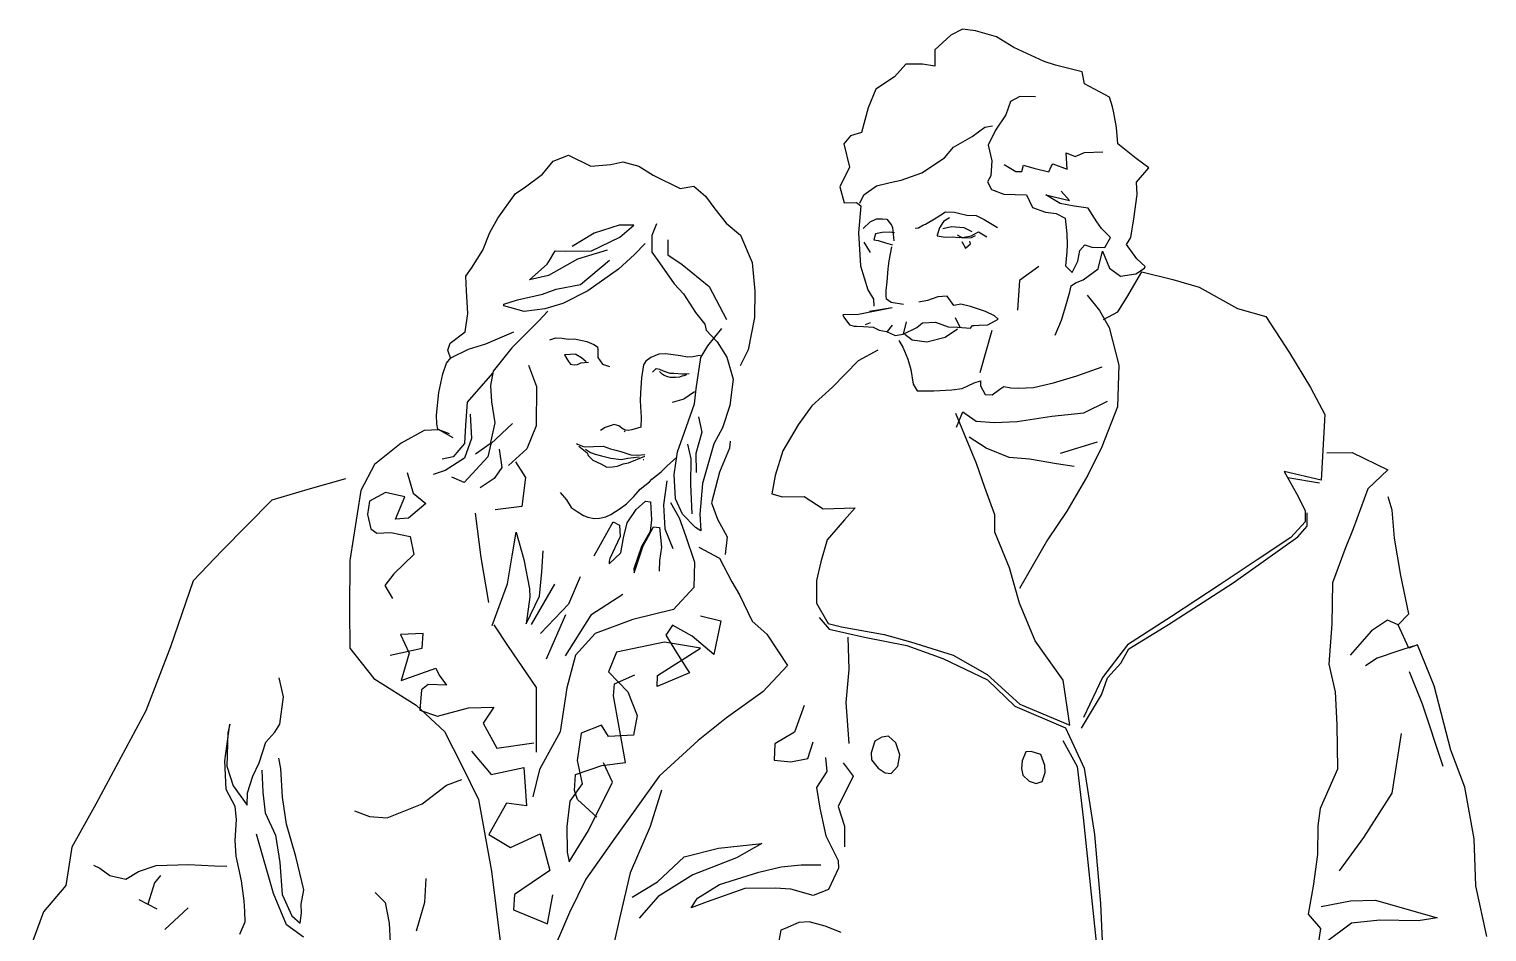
# Model space of a CAD drawing. Extents: x -72339 to 59654, y -38057 to 42097.
# Drawn here: x -4439 to -3402, y 21016 to 21658 of the extents above; entities that cross this region are included whole.
import ezdxf

# ---------------------------------------------------------------- set-up
doc = ezdxf.new("R2010")
doc.units = 0
doc.header["$MEASUREMENT"] = 0
doc.layers.get('0').update_dxf_attribs({"linetype": 'CONTINUOUS'})
doc.layers.add('HUM', color=7, linetype='CONTINUOUS')
doc.styles.add('DIM', font='txt')

# ---------------------------------------------------------------- blocks, each defined once
blk = doc.blocks.new('1515')
at = {"layer": 'HUM'}
for p, q in [((705.7, 1871), (694.3, 1860.5)), ((714.1, 1875.2), (705.7, 1871)), ((723.4, 1873.9), (714.1, 1875.2)), ((738.4, 1869.7), (723.4, 1873.9)), ((750.7, 1862.2), (738.4, 1869.7)), ((694.3, 1860.5), (694.4, 1848.9)), ((772.2, 1852.1), (750.7, 1862.2)), ((673.8, 1850.3), (665.6, 1841.2)), ((685.7, 1850.2), (673.8, 1850.3)), ((694.4, 1848.9), (685.7, 1850.2)), ((780.3, 1849.5), (772.2, 1852.1)), ((799.3, 1844.8), (780.3, 1849.5)), ((665.6, 1841.2), (652.4, 1832.4)), ((801, 1836.2), (799.3, 1844.8)), ((818.8, 1826.7), (801, 1836.2)), ((652.4, 1832.4), (646.9, 1819.2)), ((754.9, 1827.2), (748.2, 1823.6)), ((766.1, 1827), (754.9, 1827.2)), ((820.9, 1819.9), (818.8, 1826.7)), ((646.9, 1819.2), (642.3, 1801.7)), ((748.2, 1823.6), (745, 1814.3)), ((821.8, 1815.7), (820.9, 1819.9)), ((823.6, 1805.2), (821.8, 1815.7)), ((721, 1798.7), (730, 1805.4)), ((730, 1805.4), (735.5, 1806.4)), ((745, 1814.3), (737.6, 1803.3)), ((824.7, 1793.5), (823.6, 1805.2)), ((634.3, 1799.3), (629.6, 1793.6)), ((642.3, 1801.7), (634.3, 1799.3)), ((707.7, 1791.3), (721, 1798.7)), ((737.6, 1803.3), (732.4, 1792.6)), ((422.7, 1781.2), (433.8, 1785.5)), ((433.8, 1785.5), (449.6, 1777.6)), ((629.6, 1793.6), (633.6, 1777)), ((701.4, 1783.6), (707.7, 1791.3)), ((732.4, 1792.6), (734.9, 1781.6)), ((787.9, 1787.3), (794.2, 1784.6)), ((788.5, 1775.6), (787.9, 1787.3)), ((794.2, 1784.6), (801, 1787.4)), ((801, 1787.4), (813.9, 1788)), ((837.6, 1783.1), (824.7, 1793.5)), ((415.2, 1772.1), (422.7, 1781.2)), ((449.6, 1777.6), (463.9, 1779)), ((463.9, 1779), (472.5, 1780.7)), ((472.5, 1780.7), (483.8, 1777.6)), ((483.8, 1777.6), (494, 1771.2)), ((633.6, 1777), (626.9, 1763)), ((685.1, 1772.9), (701.4, 1783.6)), ((734.9, 1781.6), (734.2, 1770.9)), ((743.7, 1778.8), (752, 1773.8)), ((752, 1773.8), (756.4, 1774)), ((756.4, 1774), (757.4, 1778.3)), ((757.4, 1778.3), (764.9, 1776.2)), ((764.9, 1776.2), (775.5, 1773.7)), ((775.5, 1773.7), (777.2, 1777.5)), ((777.2, 1777.5), (778.4, 1779.4)), ((778.4, 1779.4), (788.5, 1775.6)), ((846.6, 1776.6), (837.6, 1783.1)), ((838, 1766.3), (846.6, 1776.6)), ((402.1, 1762.3), (415.2, 1772.1)), ((494, 1771.2), (513.1, 1761.7)), ((643.8, 1757.2), (652.9, 1763.8)), ((652.9, 1763.8), (662.7, 1766.1)), ((662.7, 1766.1), (670.5, 1767.7)), ((670.5, 1767.7), (685.1, 1772.9)), ((734.2, 1770.9), (732, 1766.6)), ((732, 1766.6), (734.7, 1761)), ((838.4, 1757.6), (838, 1766.3)), ((383.4, 1740.8), (396.1, 1758.3)), ((396.1, 1758.3), (402.1, 1762.3)), ((513.1, 1761.7), (522.9, 1763.4)), ((522.9, 1763.4), (531.2, 1756.4)), ((531.2, 1756.4), (537.8, 1747.4)), ((626.9, 1763), (630, 1751.5)), ((641.1, 1751.4), (643.8, 1757.2)), ((734.7, 1761), (743.6, 1757.8)), ((743.6, 1757.8), (759.7, 1757.4)), ((759.7, 1757.4), (763.9, 1748.2)), ((773.3, 1757.3), (790.3, 1753.2)), ((783.5, 1751.1), (773.3, 1757.3)), ((790.3, 1753.2), (784.3, 1759.8)), ((836.1, 1740.2), (838.4, 1757.6)), ((537.8, 1747.4), (545.8, 1737.2)), ((630, 1751.5), (638.6, 1751.9)), ((638.6, 1751.9), (641.7, 1749.4)), ((641.7, 1749.4), (640.2, 1730.3)), ((695.4, 1741), (702.1, 1745.1)), ((702.1, 1745.1), (708.3, 1744.9)), ((708.3, 1744.9), (711.3, 1744.3)), ((711.3, 1744.3), (717.1, 1742.8)), ((717.1, 1742.8), (723.8, 1742.5)), ((763.9, 1748.2), (773.2, 1744.9)), ((773.2, 1744.9), (780.7, 1744.1)), ((780.7, 1744.1), (787.1, 1740.7)), ((793.5, 1749.2), (783.5, 1751.1)), ((803.5, 1747.7), (793.5, 1749.2)), ((809.7, 1738.1), (803.5, 1747.7)), ((377.7, 1730.6), (383.4, 1740.8)), ((469.8, 1735.8), (452, 1730)), ((480.2, 1735.8), (469.8, 1735.8)), ((470.2, 1727.2), (480.2, 1735.8)), ((496.3, 1736.6), (493, 1728.3)), ((545.8, 1737.2), (556.1, 1728.5)), ((643.3, 1733.4), (648.5, 1738.1)), ((648.5, 1738.1), (652.8, 1740.1)), ((652.8, 1740.1), (657.1, 1740.3)), ((657.1, 1740.3), (660.3, 1739.9)), ((660.3, 1739.9), (663.5, 1735.7)), ((663.5, 1735.7), (664.3, 1734)), ((664.3, 1734), (665.3, 1724.6)), ((680.4, 1733.5), (682.9, 1733.7)), ((682.9, 1733.7), (685.8, 1735.6)), ((685.8, 1735.6), (687.7, 1736.4)), ((687.7, 1736.4), (695.4, 1741)), ((697.7, 1733.7), (696, 1728.7)), ((700.5, 1738.3), (697.7, 1733.7)), ((700.2, 1733.3), (706.3, 1734.8)), ((704.8, 1741), (700.5, 1738.3)), ((706.3, 1734.8), (715.1, 1734)), ((715.1, 1734), (720.7, 1731.1)), ((723.8, 1742.5), (729.6, 1739.7)), ((729.6, 1739.7), (739.1, 1734)), ((787.1, 1740.7), (788.3, 1729.6)), ((812.9, 1733.3), (809.7, 1738.1)), ((819.4, 1726.9), (812.9, 1733.3)), ((833.8, 1727), (836.1, 1740.2)), ((372.7, 1718), (377.7, 1730.6)), ((452, 1730), (436.4, 1720.5)), ((450.2, 1717.5), (470.2, 1727.2)), ((488.3, 1722.6), (480.8, 1714.8)), ((493, 1728.3), (493, 1716.6)), ((504.3, 1725.2), (504.3, 1714.7)), ((556.1, 1728.5), (564.5, 1709.1)), ((640.2, 1730.3), (641.4, 1706.8)), ((643.8, 1723.5), (648.4, 1716.3)), ((652.1, 1729.6), (651.1, 1725.2)), ((651.1, 1725.2), (654.1, 1724.8)), ((657, 1730.4), (652.1, 1729.6)), ((654.1, 1724.8), (659.2, 1723.1)), ((662, 1730.7), (657, 1730.4)), ((659.2, 1723.1), (664.2, 1721.6)), ((665.7, 1730.3), (662, 1730.7)), ((696, 1728.7), (696.1, 1728.1)), ((696.1, 1728.1), (701.8, 1727.2)), ((701.8, 1727.2), (706.7, 1727.4)), ((706.7, 1727.4), (711.7, 1727)), ((710.4, 1728.9), (714.2, 1726.6)), ((711.7, 1727), (715.4, 1727.2)), ((713.6, 1724.1), (716.3, 1719.3)), ((714.2, 1726.6), (720.4, 1726.9)), ((715.4, 1727.2), (720.3, 1728.1)), ((716.3, 1719.3), (719.9, 1722.4)), ((719.9, 1722.4), (719.3, 1724.4)), ((720.3, 1728.1), (725.6, 1730.9)), ((720.4, 1726.9), (723.3, 1728.3)), ((725.6, 1730.9), (731.5, 1727.4)), ((788.3, 1729.6), (788.7, 1721.7)), ((815.5, 1719.8), (819.4, 1726.9)), ((830.8, 1721.9), (833.8, 1727)), ((364.7, 1705.2), (372.7, 1718)), ((418.5, 1707.9), (420.8, 1711.7)), ((420.8, 1711.7), (424.2, 1717.4)), ((424.2, 1717.4), (431.6, 1717.2)), ((431.6, 1717.2), (450.2, 1717.5)), ((461.3, 1718), (440.1, 1711.5)), ((480.8, 1714.8), (469.4, 1704.3)), ((493, 1716.6), (498.4, 1708.8)), ((504.3, 1714.7), (514.5, 1707.8)), ((661.8, 1710.3), (663.7, 1720.3)), ((788.3, 1716.7), (787.5, 1706.8)), ((788.7, 1721.7), (788.3, 1716.7)), ((796.2, 1710.2), (797.6, 1717.7)), ((797.6, 1717.7), (801.1, 1721.6)), ((801.1, 1721.6), (806.2, 1720.1)), ((806.2, 1720.1), (815.5, 1719.8)), ((810.6, 1704.7), (813.7, 1717.3)), ((813.7, 1717.3), (818.8, 1705.1)), ((838.2, 1711.8), (830.8, 1721.9)), ((844, 1706.4), (838.2, 1711.8)), ((360.7, 1699.3), (364.7, 1705.2)), ((406, 1696.7), (418.5, 1707.9)), ((440.1, 1711.5), (419.4, 1699.8)), ((442.2, 1693.5), (462.9, 1710.7)), ((469.4, 1704.3), (447.4, 1688.9)), ((498.4, 1708.8), (509, 1693.9)), ((514.5, 1707.8), (533.9, 1692)), ((564.5, 1709.1), (566.3, 1688.7)), ((641.4, 1706.8), (646.7, 1689.7)), ((660.6, 1695.4), (661.3, 1704.6)), ((661.3, 1704.6), (661.8, 1710.3)), ((768.5, 1706.3), (754.6, 1696.4)), ((787.5, 1706.8), (792.2, 1702)), ((792.2, 1702), (796.2, 1710.2)), ((799.9, 1696.8), (810.6, 1704.7)), ((818.8, 1705.1), (826.5, 1699.3)), ((831, 1684.2), (841.7, 1702.6)), ((837.5, 1701.1), (843.5, 1705.2)), ((841.7, 1702.6), (863.7, 1697)), ((843.5, 1705.2), (844, 1706.4)), ((361.2, 1688.9), (360.7, 1699.3)), ((419.4, 1699.8), (406, 1696.7)), ((424.9, 1690.2), (442.2, 1693.5)), ((509, 1693.9), (515.6, 1686.8)), ((533.9, 1692), (546.2, 1668.6)), ((659.7, 1689.1), (660.6, 1695.4)), ((754.6, 1696.4), (753.2, 1675.3)), ((790.4, 1688.3), (791.4, 1692.6)), ((791.4, 1692.6), (794.5, 1694.7)), ((794.5, 1694.7), (799.9, 1696.8)), ((826.5, 1699.3), (837.5, 1701.1)), ((863.7, 1697), (882.6, 1691.7)), ((882.6, 1691.7), (909.9, 1676.3)), ((362, 1672.9), (361.2, 1688.9)), ((387.7, 1679.6), (397.5, 1682.6)), ((397.5, 1682.6), (415.1, 1686.7)), ((415.1, 1686.7), (424.9, 1690.2)), ((447.4, 1688.9), (429.8, 1680)), ((515.6, 1686.8), (524.2, 1673.6)), ((566.3, 1688.7), (566, 1670.1)), ((646.7, 1689.7), (650.8, 1683)), ((650.8, 1683), (651, 1678.1)), ((659.8, 1685.4), (659.7, 1689.1)), ((660, 1683), (659.8, 1685.4)), ((663.3, 1680.7), (660, 1683)), ((672, 1679.2), (663.3, 1680.7)), ((689.2, 1682), (683.1, 1681)), ((696.5, 1684.8), (689.2, 1682)), ((703.2, 1685.2), (696.5, 1684.8)), ((708, 1678.5), (703.2, 1685.2)), ((787.7, 1678.3), (790.4, 1688.3)), ((802.9, 1685.8), (811.6, 1675.1)), ((824.6, 1674), (831, 1684.2)), ((360.2, 1659.7), (362, 1672.9)), ((387.8, 1678.4), (387.7, 1679.6)), ((402.1, 1674.2), (387.8, 1678.4)), ((416.9, 1676.2), (402.1, 1674.2)), ((418.9, 1674.5), (412.4, 1667.3)), ((429.8, 1680), (416.9, 1676.2)), ((524.2, 1673.6), (530.8, 1665.3)), ((640.2, 1672.1), (629, 1672)), ((629, 1672), (629.6, 1670.3)), ((629.6, 1670.3), (633.6, 1664.8)), ((664, 1677), (640.2, 1672.1)), ((664, 1677), (648, 1674.2)), ((712.9, 1679.5), (708, 1678.5)), ((719.7, 1677.9), (712.9, 1679.5)), ((730.5, 1674.2), (719.7, 1677.9)), ((736.8, 1671.3), (730.5, 1674.2)), ((739.4, 1668.9), (736.8, 1671.3)), ((784.5, 1668.2), (787.7, 1678.3)), ((811.6, 1675.1), (818.4, 1663)), ((814.4, 1668.5), (824.6, 1674)), ((909.9, 1676.3), (930, 1670.6)), ((930, 1670.6), (946.9, 1644.8)), ((412.4, 1667.3), (393.5, 1648.5)), ((530.8, 1665.3), (531.8, 1660.9)), ((531.8, 1660.9), (539.6, 1652.7)), ((532.9, 1649.8), (542.8, 1662.2)), ((566, 1670.1), (561.5, 1647)), ((633.6, 1664.8), (636.9, 1663.8)), ((636.9, 1663.8), (638.6, 1663.9)), ((638.6, 1663.9), (643.6, 1663.6)), ((643.6, 1663.6), (650.5, 1663.2)), ((648.4, 1666.3), (644.8, 1664.9)), ((650.5, 1663.2), (654.9, 1661)), ((654.9, 1661), (659.9, 1660)), ((659.9, 1660), (666.2, 1657.3)), ((664.1, 1664.6), (660.6, 1660)), ((673.9, 1666.9), (671.8, 1658.1)), ((671.8, 1658.1), (681.5, 1663)), ((681.5, 1663), (685.6, 1666.2)), ((685.6, 1666.2), (694.9, 1666.7)), ((694.9, 1666.7), (703.8, 1663.4)), ((701.7, 1655.9), (710.6, 1662)), ((703.8, 1663.4), (710.5, 1663.2)), ((708.9, 1669.9), (712.5, 1662.6)), ((710.5, 1663.2), (719.9, 1662.5)), ((719.9, 1662.5), (721.1, 1664.3)), ((721.1, 1664.3), (722.3, 1664.4)), ((722.3, 1664.4), (726, 1664.6)), ((726, 1664.6), (732.2, 1664.9)), ((734.9, 1660.8), (726.5, 1630.6)), ((732.2, 1664.9), (739.4, 1668.9)), ((780.1, 1657.4), (784.5, 1668.2)), ((818.4, 1663), (825.3, 1636.1)), ((347.8, 1646.7), (349.5, 1651.7)), ((349.5, 1651.7), (360.2, 1659.7)), ((362.6, 1647.4), (374.8, 1651.2)), ((374.8, 1651.2), (394.9, 1659.7)), ((420.5, 1654.1), (424.8, 1655.5)), ((424.8, 1655.5), (429.1, 1655.2)), ((429.1, 1655.2), (433.5, 1654.7)), ((433.5, 1654.7), (438, 1654.9)), ((438, 1654.9), (442.3, 1653.9)), ((442.3, 1653.9), (446.7, 1652.9)), ((446.7, 1652.9), (451.8, 1650.7)), ((451.8, 1650.7), (454.4, 1649.1)), ((527.8, 1641.6), (532.9, 1649.8)), ((539.6, 1652.7), (546.4, 1641.8)), ((666.2, 1657.3), (671.8, 1658.1)), ((668.9, 1653.7), (671.6, 1648.9)), ((673.1, 1658.2), (678.2, 1654.2)), ((678.2, 1654.2), (688.7, 1652.8)), ((688.7, 1652.8), (701.7, 1655.9)), ((347, 1637.4), (350, 1641.3)), ((350.1, 1640.6), (347.8, 1646.7)), ((350, 1641.3), (362.6, 1647.4)), ((393.5, 1648.5), (380.2, 1631.7)), ((439, 1643.9), (430.9, 1643.4)), ((430.9, 1643.4), (432.5, 1640.5)), ((430.9, 1643.4), (430.9, 1643.4)), ((432.5, 1640.5), (433.8, 1638.6)), ((439, 1643.9), (442.9, 1641.6)), ((442.9, 1641.6), (446.2, 1638.7)), ((454.4, 1649.1), (454.5, 1647.1)), ((454.5, 1647.1), (454.7, 1641.6)), ((454.7, 1641.6), (458, 1636.9)), ((492.4, 1641.6), (488.8, 1638.9)), ((498, 1643.8), (492.4, 1641.6)), ((502.9, 1644.1), (498, 1643.8)), ((513.4, 1642.7), (502.9, 1644.1)), ((518.4, 1641.7), (513.4, 1642.7)), ((522.1, 1641.9), (518.4, 1641.7)), ((525.8, 1642.8), (522.1, 1641.9)), ((524.5, 1619.2), (527.8, 1641.6)), ((527.7, 1642.9), (525.8, 1642.8)), ((546.4, 1641.8), (550.9, 1626)), ((561.5, 1647), (555.9, 1635.6)), ((639.9, 1639.1), (621.7, 1620.4)), ((653.8, 1646.8), (639.9, 1639.1)), ((671.6, 1648.9), (675.2, 1640.4)), ((675.2, 1640.4), (677.3, 1633.1)), ((946.9, 1644.8), (961.7, 1620.2)), ((341.4, 1616.6), (344.4, 1629.9)), ((344.4, 1629.9), (347, 1637.4)), ((379.6, 1630.4), (361.5, 1609.7)), ((380.2, 1631.7), (378.3, 1621.7)), ((405.3, 1636), (411, 1620.9)), ((433.8, 1638.6), (435.2, 1636.9)), ((435.2, 1636.9), (437.7, 1636.4)), ((437.7, 1636.4), (440.1, 1636.5)), ((440.1, 1636.5), (442.5, 1637.8)), ((442.5, 1637.8), (445, 1638)), ((445, 1638), (448, 1638.1)), ((458, 1636.9), (463, 1635.2)), ((487.2, 1636.4), (485.7, 1627.1)), ((488.8, 1638.9), (487.2, 1636.4)), ((493.6, 1631.2), (496, 1633.8)), ((496, 1633.8), (498.4, 1633.3)), ((498.4, 1633.3), (501.2, 1632)), ((500.4, 1629.6), (498.4, 1631.6)), ((501.9, 1628.7), (500.4, 1629.6)), ((501.2, 1632), (505.8, 1630.5)), ((504.5, 1627.8), (501.9, 1628.7)), ((505.8, 1630.5), (508.6, 1630.5)), ((508.6, 1630.5), (514.5, 1629.8)), ((514.5, 1629.8), (517.8, 1630)), ((517.8, 1629.3), (515.7, 1628.5)), ((517.8, 1630), (519.7, 1630.1)), ((677.3, 1633.1), (679.1, 1622.6)), ((795.4, 1628.4), (813.6, 1635)), ((825.3, 1636.1), (824.3, 1606.4)), ((378.3, 1621.7), (378.9, 1609.9)), ((411, 1620.9), (410.7, 1592.9)), ((485.4, 1623.4), (485, 1616.5)), ((485.7, 1627.1), (485.4, 1623.4)), ((506, 1627.2), (504.5, 1627.8)), ((509.9, 1627.2), (506, 1627.2)), ((512.6, 1627.6), (509.9, 1627.2)), ((514.3, 1628.3), (512.6, 1627.6)), ((515.7, 1628.5), (514.3, 1628.3)), ((523.3, 1608.5), (524.5, 1619.2)), ((550.9, 1626), (548.6, 1607.3)), ((621.7, 1620.4), (606.8, 1607.2)), ((679.1, 1622.6), (681.8, 1617.7)), ((693.7, 1617.8), (706.6, 1618.5)), ((706.6, 1618.5), (713.9, 1619.4)), ((713.9, 1619.4), (722.4, 1623.5)), ((722.4, 1623.5), (726.8, 1625)), ((726.8, 1625), (726.9, 1621.3)), ((726.9, 1621.3), (730.3, 1615.2)), ((735.2, 1615), (740.7, 1618.9)), ((740.7, 1618.9), (743.6, 1620.9)), ((743.6, 1620.9), (748.6, 1619.9)), ((748.6, 1619.9), (754.3, 1619.6)), ((754.3, 1619.6), (764.7, 1620.2)), ((764.7, 1620.2), (778.8, 1623.4)), ((778.8, 1623.4), (795.4, 1628.4)), ((961.7, 1620.2), (971.9, 1600.9)), ((339.7, 1600.4), (341.4, 1616.6)), ((361.5, 1609.7), (360.4, 1593.5)), ((378.9, 1609.9), (381.4, 1595.1)), ((485, 1616.5), (484.8, 1611)), ((484.8, 1611), (485, 1606.6)), ((515.7, 1611.8), (507.6, 1609.6)), ((523.4, 1617.2), (515.7, 1611.8)), ((516.2, 1588.3), (523.3, 1608.5)), ((681.8, 1617.7), (693.7, 1617.8)), ((730.3, 1615.2), (735.2, 1615)), ((800.4, 1602.2), (817.4, 1610.4)), ((340, 1594.3), (339.7, 1600.4)), ((363.7, 1601.1), (364.6, 1583.8)), ((485, 1606.6), (485.4, 1599.1)), ((485.4, 1598.6), (485.2, 1592)), ((485.4, 1599.1), (485.4, 1598.6)), ((526.2, 1599.4), (528.5, 1588.4)), ((548.6, 1607.3), (543.2, 1591.6)), ((606.8, 1607.2), (597.1, 1593.6)), ((724.1, 1566.1), (709.4, 1601.8)), ((709.9, 1591.9), (714.3, 1602.8)), ((714.3, 1602.8), (723.8, 1596.3)), ((753, 1596), (777.6, 1599.8)), ((777.6, 1599.8), (800.4, 1602.2)), ((824.3, 1606.4), (813.3, 1578)), ((971.9, 1600.9), (969.3, 1554.3)), ((330.9, 1589.6), (314.7, 1580.6)), ((341.5, 1590.1), (330.9, 1589.6)), ((340.7, 1590.6), (340, 1594.3)), ((351.7, 1584.4), (340.7, 1590.6)), ((349, 1587.3), (341.5, 1590.1)), ((360.4, 1593.5), (359.8, 1580.4)), ((381.4, 1595.1), (377.9, 1580.1)), ((393.8, 1594.5), (378.4, 1580.1)), ((410.7, 1592.9), (404.1, 1576.5)), ((459.7, 1591.7), (456.6, 1589.7)), ((466.3, 1593.9), (459.7, 1591.7)), ((469.6, 1592.9), (466.3, 1593.9)), ((472.7, 1590.5), (469.6, 1592.9)), ((474.5, 1589.8), (472.7, 1590.5)), ((474, 1588.7), (473.5, 1589.3)), ((476.2, 1589.7), (474.5, 1589.8)), ((478.9, 1590.1), (476.2, 1589.7)), ((485.2, 1592), (478.9, 1590.1)), ((511.4, 1574.5), (516.2, 1588.3)), ((528.5, 1588.4), (524.3, 1573.3)), ((543.2, 1591.6), (537.1, 1580.2)), ((597.1, 1593.6), (586.2, 1575.2)), ((723.8, 1596.3), (736.9, 1595.2)), ((736.9, 1595.2), (753, 1596)), ((314.7, 1580.6), (295.7, 1565.5)), ((359.8, 1580.4), (351.6, 1570.8)), ((364.6, 1583.8), (359.8, 1570)), ((377.9, 1580.1), (367.6, 1572.8)), ((378.4, 1580.1), (376.4, 1570.8)), ((439.5, 1580.3), (440.2, 1579.8)), ((440.2, 1579.8), (444.9, 1577.9)), ((441.1, 1578.5), (447, 1573.7)), ((444.9, 1577.9), (451.5, 1578.3)), ((451.5, 1578.3), (458.4, 1578.4)), ((458.4, 1578.4), (463.5, 1576.6)), ((518.5, 1579.8), (520.8, 1569.4)), ((537.1, 1580.2), (529.1, 1551.8)), ((548.4, 1577), (541.1, 1559.9)), ((548.7, 1582), (548.4, 1577)), ((731, 1576.9), (718.9, 1584.9)), ((747.4, 1570.3), (731, 1576.9)), ((783.8, 1573.4), (810.1, 1581.6)), ((813.3, 1578), (803.2, 1557.7)), ((351.6, 1570.8), (343.8, 1569.2)), ((359.8, 1570), (345.9, 1561.1)), ((376.4, 1570.8), (359.5, 1552.6)), ((384.3, 1576.2), (386.2, 1563.2)), ((404.1, 1576.5), (391, 1564.7)), ((395.9, 1567.4), (403.2, 1556.1)), ((445.8, 1576.3), (449.3, 1573.9)), ((447, 1573.7), (447.6, 1571.9)), ((447.6, 1571.9), (451, 1568.4)), ((449.3, 1573.9), (452.6, 1572.7)), ((451, 1568.4), (456.8, 1565.8)), ((452.6, 1572.7), (457.2, 1571.6)), ((457.2, 1571.6), (463.8, 1570)), ((463.5, 1576.6), (467.5, 1575.5)), ((463.8, 1570), (471.3, 1568.9)), ((467.5, 1575.5), (470.9, 1574.6)), ((470.9, 1574.6), (478.1, 1572.3)), ((471.3, 1568.9), (476, 1569.8)), ((472.7, 1565.8), (476.4, 1566.5)), ((476, 1569.8), (484.1, 1570.9)), ((476.4, 1566.5), (488, 1571.4)), ((478.1, 1572.3), (482.8, 1572.1)), ((482.8, 1572.1), (488, 1572.6)), ((486.9, 1569), (487.4, 1569)), ((503.8, 1564.2), (510.9, 1570.7)), ((509, 1558.2), (511.4, 1574.5)), ((520.8, 1569.4), (520.5, 1551.4)), ((524.3, 1573.3), (524.5, 1559.7)), ((586.2, 1575.2), (580.9, 1557.6)), ((761.8, 1569.2), (747.4, 1570.3)), ((781, 1565.8), (761.8, 1569.2)), ((973.3, 1573.7), (991.3, 1573.9)), ((991.3, 1573.9), (1016.7, 1561.6)), ((295.7, 1565.5), (286, 1547)), ((318.8, 1559.8), (323.2, 1545.1)), ((345.9, 1561.1), (337.4, 1558.2)), ((359.5, 1552.6), (350.6, 1556.4)), ((386.2, 1563.2), (380.9, 1555.5)), ((403.2, 1556.1), (400.5, 1535.4)), ((456.8, 1565.8), (460.9, 1563.5)), ((460.9, 1563.5), (465.1, 1563.8)), ((465.1, 1563.8), (468.5, 1564.3)), ((468.5, 1564.3), (472.7, 1565.8)), ((493.1, 1555), (499.7, 1560.2)), ((499.7, 1560.2), (503.8, 1564.2)), ((509.9, 1540.9), (509, 1558.2)), ((541.1, 1559.9), (535.5, 1538)), ((580.9, 1557.6), (578.5, 1544.4)), ((729.9, 1549.1), (724.1, 1566.1)), ((793.5, 1563.9), (781, 1565.8)), ((803.2, 1557.7), (788.4, 1532.2)), ((943, 1560.4), (951.9, 1544.7)), ((969.3, 1554.3), (943, 1560.4)), ((945.7, 1556.2), (968.2, 1552.4)), ((1016.7, 1561.6), (1002.5, 1548)), ((248.3, 1547.5), (222.6, 1540)), ((275.1, 1555.1), (248.3, 1547.5)), ((286, 1547), (278.1, 1497)), ((380.9, 1555.5), (370.8, 1548.8)), ((480.1, 1542.6), (484.8, 1547.8)), ((484.8, 1547.8), (491.4, 1553.1)), ((491.4, 1553.1), (493.1, 1555)), ((503.8, 1553.7), (501.4, 1536.8)), ((520.5, 1551.4), (521.6, 1530.4)), ((529.1, 1551.8), (527.2, 1530.1)), ((737.1, 1529.6), (729.9, 1549.1)), ((1002.5, 1548), (992.1, 1519.5)), ((222.6, 1540), (187.3, 1504.3)), ((292, 1539.3), (290.6, 1529.9)), ((303.4, 1545.4), (292, 1539.3)), ((317.2, 1542.3), (303.4, 1545.4)), ((310.5, 1526.6), (317.2, 1542.3)), ((332.3, 1537.6), (319.9, 1527.1)), ((323.2, 1545.1), (332.3, 1537.6)), ((400.5, 1535.4), (381.5, 1533.2)), ((427.9, 1545.5), (432.4, 1540.2)), ((432.4, 1540.2), (435.7, 1534.9)), ((470.6, 1534), (474.9, 1537.4)), ((474.9, 1537.4), (480.1, 1542.6)), ((481.8, 1533.3), (488.4, 1539.3)), ((488.4, 1539.3), (492.1, 1538.8)), ((492.1, 1538.8), (492.8, 1525.9)), ((501.4, 1536.8), (502.3, 1519.5)), ((506.3, 1538.3), (512.5, 1527.5)), ((514.9, 1530.1), (509.9, 1540.9)), ((535.5, 1538), (539.8, 1526.4)), ((578.5, 1544.4), (586.1, 1542.3)), ((586.1, 1542.3), (601.4, 1542.6)), ((601.4, 1542.6), (615, 1533.9)), ((951.9, 1544.7), (958, 1532.6)), ((1019.9, 1532.8), (1017, 1542.5)), ((290.6, 1529.9), (293, 1519.5)), ((319.9, 1527.1), (310.5, 1526.6)), ((367.3, 1530.7), (371.4, 1499.3)), ((435.7, 1534.9), (439.8, 1531.9)), ((439.8, 1531.9), (444.3, 1529)), ((444.3, 1529), (447.4, 1527.9)), ((447.4, 1527.9), (452.1, 1527)), ((452.1, 1527), (455.8, 1527.1)), ((455.8, 1527.1), (460.3, 1528.2)), ((460.3, 1528.2), (463.9, 1529.9)), ((463.9, 1529.9), (470.6, 1534)), ((475.5, 1523.8), (481.8, 1533.3)), ((492.8, 1525.9), (491.9, 1517.7)), ((512.5, 1527.5), (516.9, 1514.8)), ((524, 1520.6), (514.9, 1530.1)), ((527.2, 1530.1), (527.8, 1518.3)), ((539.8, 1526.4), (546.6, 1513.8)), ((615, 1533.9), (637.7, 1534.5)), ((630.2, 1526), (617.8, 1511.7)), ((637.7, 1534.5), (630.2, 1526)), ((737.2, 1517.2), (737.1, 1529.6)), ((788.4, 1532.2), (774.6, 1511.7)), ((958, 1532.6), (957.9, 1524.7)), ((959.3, 1521.6), (959.4, 1530.9)), ((1021.6, 1513), (1019.9, 1532.8)), ((293, 1519.5), (297.4, 1516.6)), ((297.4, 1516.6), (307.3, 1517.1)), ((307.3, 1517.1), (321.1, 1514.1)), ((393.6, 1500.4), (396.4, 1517.3)), ((396.4, 1517.3), (401.9, 1497.8)), ((452, 1500.3), (465.6, 1524.6)), ((465.6, 1524.6), (470, 1522.3)), ((470, 1522.3), (470.4, 1514.2)), ((472.9, 1513.1), (475.5, 1523.8)), ((491.9, 1517.7), (485.6, 1507)), ((489.1, 1511.4), (494.3, 1521)), ((494.3, 1521), (498.5, 1520.6)), ((498.5, 1520.6), (499.9, 1506.5)), ((502.3, 1519.5), (507.9, 1505.6)), ((516.9, 1514.8), (523.3, 1495.8)), ((527.8, 1518.3), (524, 1520.6)), ((747.6, 1491.8), (737.2, 1517.2)), ((957.9, 1524.7), (947.8, 1513.5)), ((952.8, 1513.8), (959.3, 1521.6)), ((992.1, 1519.5), (986.1, 1505)), ((187.3, 1504.3), (166.6, 1482.7)), ((321.1, 1514.1), (323.7, 1501.3)), ((470.4, 1514.2), (463.2, 1498.4)), ((471, 1502.5), (472.9, 1513.1)), ((485.6, 1507), (480.2, 1491.2)), ((480.4, 1488.2), (486.8, 1507.6)), ((486.8, 1507.6), (489.1, 1511.4)), ((499.9, 1506.5), (498.5, 1497)), ((526.5, 1506.6), (541.2, 1498.7)), ((546.6, 1513.8), (545.3, 1501.3)), ((617.8, 1511.7), (613.2, 1496.1)), ((774.6, 1511.7), (754.6, 1477.2)), ((906.8, 1481.2), (952.8, 1513.8)), ((947.8, 1513.5), (923.9, 1497.5)), ((986.1, 1505), (977.4, 1481.1)), ((1026, 1486.5), (1021.6, 1513)), ((278.1, 1497), (277.9, 1461.8)), ((323.7, 1501.3), (309.5, 1487.5)), ((371.4, 1499.3), (376.7, 1467.3)), ((390.3, 1480.4), (393.6, 1500.4)), ((401.9, 1497.8), (405.9, 1477)), ((414.7, 1489.1), (415.7, 1504)), ((463.2, 1498.4), (462.6, 1496.5)), ((462.6, 1496.5), (462.7, 1494.7)), ((462.7, 1494.7), (471, 1502.5)), ((498.5, 1497), (498.3, 1489.6)), ((523.3, 1495.8), (523, 1477.9)), ((541.2, 1498.7), (550, 1481.8)), ((613.2, 1496.1), (610.1, 1482.9)), ((923.9, 1497.5), (897.5, 1480)), ((309.5, 1487.5), (303, 1479.2)), ((413.1, 1471.7), (414.7, 1489.1)), ((442.1, 1485.5), (433.7, 1466)), ((480.2, 1491.2), (480.4, 1488.2)), ((754.6, 1466.6), (747.6, 1491.8)), ((1031.8, 1459.1), (1026, 1486.5)), ((166.6, 1482.7), (150.4, 1435.6)), ((303, 1479.2), (308.4, 1470.1)), ((379.5, 1450.9), (390.3, 1480.4)), ((405.9, 1477), (406.2, 1471.3)), ((423.8, 1480.3), (407.2, 1451.6)), ((523, 1477.9), (508.4, 1462.3)), ((550, 1481.8), (555.4, 1472.7)), ((610.1, 1482.9), (610.2, 1466.8)), ((860.6, 1451.6), (906.8, 1481.2)), ((897.5, 1480), (862.8, 1457.2)), ((977.4, 1481.1), (977, 1451.9)), ((403.5, 1452.1), (413.1, 1471.7)), ((406.2, 1471.3), (403.5, 1452.1)), ((433.7, 1466), (413.7, 1445.2)), ((472.5, 1472.9), (449.7, 1458.1)), ((555.4, 1472.7), (564.5, 1454)), ((610.2, 1466.8), (618.4, 1452.3)), ((765.8, 1440), (754.6, 1466.6)), ((277.9, 1461.8), (278, 1434.6)), ((431.6, 1458.4), (417.8, 1426.8)), ((449.7, 1458.1), (431.3, 1429.2)), ((479.5, 1455.2), (452.8, 1445.2)), ((508.4, 1462.3), (479.5, 1455.2)), ((527.7, 1457.6), (542.2, 1454.1)), ((542.2, 1454.1), (537.2, 1430.3)), ((564.5, 1454), (574.9, 1444.6)), ((612, 1456.4), (619.3, 1448.1)), ((618.4, 1452.3), (627.9, 1449.8)), ((862.8, 1457.2), (831.6, 1437.1)), ((1016.5, 1454.6), (1005.2, 1447.1)), ((1024.1, 1451.2), (1016.5, 1454.6)), ((1024.1, 1451.2), (1031.8, 1459.1)), ((330.2, 1445.2), (314.2, 1444.4)), ((314.2, 1444.4), (320.3, 1431.1)), ((329.5, 1434.7), (330.2, 1445.2)), ((380.7, 1451.4), (390.7, 1435.9)), ((452.8, 1445.2), (438.7, 1429.6)), ((507.7, 1451.1), (503.1, 1444)), ((503.1, 1444), (510.5, 1431.5)), ((521.7, 1443.2), (507.7, 1451.1)), ((537.2, 1430.3), (521.7, 1443.2)), ((574.9, 1444.6), (589.6, 1422.4)), ((619.3, 1448.1), (644.3, 1442.5)), ((627.9, 1449.8), (658.4, 1444.4)), ((632.5, 1442.6), (633.1, 1419.6)), ((644.3, 1442.5), (674.4, 1436.6)), ((658.4, 1444.4), (677.2, 1439.2)), ((832.5, 1434.1), (860.6, 1451.6)), ((977, 1451.9), (974.7, 1423.3)), ((1005.2, 1447.1), (989.9, 1429.7)), ((1031.8, 1434.8), (1024.1, 1451.2)), ((150.4, 1435.6), (132.9, 1390.1)), ((278, 1434.6), (295.2, 1413.2)), ((306.8, 1429.8), (329.5, 1434.7)), ((390.7, 1435.9), (410.7, 1406.6)), ((467.8, 1431.8), (462.3, 1417.9)), ((502.1, 1439), (467.8, 1431.8)), ((497.1, 1415.2), (527.6, 1434.8)), ((527.6, 1434.8), (502.1, 1439)), ((674.4, 1436.6), (700.1, 1427.4)), ((677.2, 1439.2), (707.4, 1429.6)), ((785.8, 1412), (765.8, 1440)), ((831.6, 1437.1), (813.7, 1413.9)), ((826.8, 1423.9), (832.5, 1434.1)), ((1024.5, 1432.7), (1009.2, 1427.5)), ((1034.8, 1436), (1024.5, 1432.7)), ((1037.9, 1437.1), (1031.8, 1434.8)), ((1049.8, 1407.8), (1037.9, 1437.1)), ((320.3, 1431.1), (314.6, 1411.7)), ((438.7, 1429.6), (432.5, 1406.5)), ((510.5, 1431.5), (517.9, 1420)), ((589.6, 1422.4), (572, 1403.6)), ((700.1, 1427.4), (731.8, 1412.2)), ((707.4, 1429.6), (731.7, 1415.9)), ((817.4, 1413.6), (826.8, 1423.9)), ((974.7, 1423.3), (979.4, 1403.7)), ((1009.2, 1427.5), (1000.8, 1422.1)), ((231, 1400), (227.8, 1413.5)), ((295.2, 1413.2), (325.4, 1394.2)), ((314.6, 1411.7), (339.4, 1420.4)), ((339.4, 1420.4), (341.6, 1415.5)), ((341.6, 1415.5), (346.9, 1408.3)), ((462.3, 1417.9), (476, 1403.7)), ((466.5, 1409.4), (481, 1415.7)), ((519.9, 1417.1), (496.8, 1407.3)), ((496.8, 1407.3), (497.1, 1415.2)), ((517.9, 1420), (519.9, 1417.1)), ((633.1, 1419.6), (631.1, 1396)), ((731.7, 1415.9), (755, 1394.8)), ((731.8, 1412.2), (751.4, 1393.4)), ((790.4, 1379.8), (785.8, 1412)), ((813.7, 1413.9), (800.1, 1385.3)), ((813.1, 1401.5), (817.4, 1413.6)), ((1031.9, 1418.2), (1041.2, 1395)), ((329.1, 1405), (328, 1390.6)), ((333.8, 1408.9), (329.1, 1405)), ((346.9, 1408.3), (333.8, 1408.9)), ((410.7, 1406.6), (410.6, 1360.6)), ((432.5, 1406.5), (427.9, 1375.1)), ((465.7, 1400.7), (466.5, 1409.4)), ((469.8, 1378.5), (465.7, 1400.7)), ((476, 1403.7), (482.5, 1386.7)), ((572, 1403.6), (546.2, 1385)), ((798.7, 1377.8), (813.1, 1401.5)), ((979.4, 1403.7), (980.6, 1380.2)), ((1061.5, 1362), (1049.8, 1407.8)), ((132.9, 1390.1), (97.4, 1323.7)), ((228.2, 1380.6), (231, 1400)), ((325.4, 1394.2), (345.4, 1375.4)), ((328, 1390.6), (340.6, 1386.3)), ((340.6, 1386.3), (362.6, 1392.3)), ((362.6, 1392.3), (380.5, 1392.7)), ((380.5, 1392.7), (373.1, 1381.2)), ((601.5, 1394), (594.5, 1374.9)), ((631.1, 1396), (633.3, 1366.9)), ((751.4, 1393.4), (787.5, 1377.9)), ((755, 1394.8), (790.4, 1379.8)), ((1041.2, 1395), (1055.9, 1350.6)), ((189.2, 1354.4), (192.8, 1380.7)), ((192.8, 1380.7), (191.4, 1374.5)), ((224.8, 1374.9), (228.2, 1380.6)), ((373.1, 1381.2), (382.6, 1363.6)), ((457.3, 1379.8), (442.8, 1374.1)), ((462.2, 1371.9), (457.3, 1379.8)), ((482.5, 1386.7), (480, 1372.8)), ((546.2, 1385), (526, 1368.9)), ((980.6, 1380.2), (981, 1348.6)), ((191.4, 1374.5), (190.6, 1350.7)), ((218.3, 1367.7), (224.8, 1374.9)), ((345.4, 1375.4), (357.8, 1351.2)), ((427.9, 1375.1), (413.1, 1348.4)), ((442.8, 1374.1), (440, 1354.7)), ((480, 1372.8), (462.2, 1371.9)), ((474.2, 1353.4), (469.8, 1378.5)), ((594.5, 1374.9), (580.6, 1366.7)), ((656.6, 1371.3), (651.8, 1368.6)), ((661.5, 1372.1), (656.6, 1371.3)), ((666.7, 1367.4), (661.5, 1372.1)), ((787.5, 1377.9), (800.7, 1349.4)), ((1026.2, 1373.9), (1019.7, 1331.4)), ((213.5, 1353.1), (218.3, 1367.7)), ((364.7, 1361.5), (378.6, 1344.9)), ((382.6, 1363.6), (409, 1367.4)), ((526, 1368.9), (498.3, 1343.5)), ((580.6, 1366.7), (580, 1355)), ((604.1, 1356.2), (607.8, 1368.1)), ((651.8, 1368.6), (649, 1360.3)), ((649, 1360.3), (649.3, 1355.3)), ((669.6, 1358.9), (666.7, 1367.4)), ((759.2, 1360.9), (756.5, 1354.6)), ((762.9, 1361.1), (759.2, 1360.9)), ((769.9, 1359), (762.9, 1361.1)), ((772.8, 1351.2), (769.9, 1359)), ((785.5, 1369.1), (795.6, 1350.4)), ((1071.5, 1335.8), (1061.5, 1362)), ((190.2, 1334.1), (189.2, 1354.4)), ((190.6, 1350.7), (195.1, 1336.8)), ((209, 1343.7), (213.5, 1353.1)), ((229.1, 1349), (227.5, 1356.3)), ((230.1, 1328.7), (229.1, 1349)), ((357.8, 1351.2), (369.6, 1327.1)), ((378.6, 1344.9), (401.9, 1349.7)), ((401.9, 1349.7), (403.8, 1322.6)), ((438.6, 1344.7), (457.5, 1351.3)), ((440, 1354.7), (443.4, 1338.2)), ((457.5, 1351.3), (474.2, 1353.4)), ((465.1, 1339.3), (458.7, 1353.1)), ((580, 1355), (591.9, 1353.7)), ((591.9, 1353.7), (604.1, 1356.2)), ((616.5, 1356.9), (617.5, 1347)), ((629.1, 1353.1), (636.3, 1343.5)), ((649.3, 1355.3), (654, 1349.4)), ((654, 1349.4), (659.1, 1345.9)), ((663.4, 1345.6), (668.1, 1350.8)), ((668.1, 1350.8), (669.6, 1358.9)), ((756.5, 1354.6), (756.1, 1349.1)), ((756.1, 1349.1), (757, 1344.2)), ((773, 1346.2), (772.8, 1351.2)), ((795.6, 1350.4), (800, 1314.1)), ((800.7, 1349.4), (808, 1302.2)), ((981, 1348.6), (968.7, 1320.7)), ((205.2, 1331.7), (209, 1343.7)), ((215.6, 1347.8), (216.3, 1332.2)), ((346.8, 1337.1), (357.8, 1341.3)), ((413.1, 1348.4), (408.4, 1329)), ((443.4, 1338.2), (434.6, 1325.9)), ((437.9, 1333.5), (438.6, 1344.7)), ((448, 1305), (465.1, 1339.3)), ((498.3, 1343.5), (465.9, 1298.5)), ((617.5, 1347), (610.1, 1335.5)), ((636.3, 1343.5), (625.7, 1322)), ((659.1, 1345.9), (663.4, 1345.6)), ((757, 1344.2), (761.5, 1340)), ((761.5, 1340), (766.5, 1338.5)), ((766.5, 1338.5), (770.9, 1339.9)), ((770.9, 1339.9), (773, 1346.2)), ((196.5, 1322), (190.2, 1334.1)), ((195.1, 1336.8), (205.1, 1323)), ((205.1, 1323), (205.2, 1331.7)), ((216.3, 1332.2), (217.8, 1317.4)), ((233.1, 1309.5), (230.1, 1328.7)), ((329.5, 1323.8), (346.8, 1337.1)), ((440.2, 1326.9), (437.9, 1333.5)), ((500, 1333.7), (491.9, 1307.8)), ((610.1, 1335.5), (612.6, 1320.8)), ((1019.7, 1331.4), (999.5, 1300)), ((1078.3, 1299), (1071.5, 1335.8)), ((97.4, 1323.7), (80.2, 1293.1)), ((197.5, 1312.7), (196.5, 1322)), ((217.8, 1317.4), (225.3, 1301.7)), ((281.4, 1318.9), (292.2, 1315)), ((304.7, 1313.9), (329.5, 1323.8)), ((369.6, 1327.1), (378.9, 1276.1)), ((389.6, 1324.4), (377.1, 1302)), ((403.8, 1322.6), (389.6, 1324.4)), ((434.6, 1325.9), (432.5, 1307.9)), ((453.9, 1314.5), (440.2, 1326.9)), ((612.6, 1320.8), (616.8, 1301.2)), ((625.7, 1322), (630.1, 1308)), ((968.7, 1320.7), (966.9, 1308.2)), ((196.5, 1297.8), (197.5, 1312.7)), ((239.7, 1286.4), (233.1, 1309.5)), ((292.2, 1315), (304.7, 1313.9)), ((432.5, 1307.9), (432.7, 1289.4)), ((491.9, 1307.8), (477.5, 1274.8)), ((630.1, 1308), (630.1, 1293.2)), ((800, 1314.1), (809.6, 1221)), ((966.9, 1308.2), (966.7, 1287.9)), ((197.1, 1286.7), (196.5, 1297.8)), ((223.7, 1260.2), (211.7, 1302.3)), ((225.3, 1301.7), (228.3, 1282.1)), ((377.1, 1302), (392.4, 1292.8)), ((392.4, 1292.8), (413.5, 1302.6)), ((413.5, 1302.6), (420.5, 1276.4)), ((434.3, 1282.6), (448, 1305)), ((465.9, 1298.5), (446.1, 1270.2)), ((616.8, 1301.2), (625.7, 1283.6)), ((808, 1302.2), (812.4, 1252.9)), ((999.5, 1300), (982.1, 1276.3)), ((1079.3, 1265.6), (1078.3, 1299)), ((80.2, 1293.1), (76.1, 1265.7)), ((201, 1269), (197.1, 1286.7)), ((245.3, 1262.6), (239.7, 1286.4)), ((432.7, 1289.4), (434.3, 1282.6)), ((516, 1286.2), (540.5, 1292.4)), ((540.5, 1292.4), (571.3, 1295.7)), ((571.3, 1295.7), (553.2, 1285.6)), ((966.7, 1287.9), (963.6, 1265.4)), ((95.8, 1280.3), (100.2, 1278.1)), ((100.2, 1278.1), (107.4, 1272.9)), ((127.6, 1275.7), (140.4, 1280.1)), ((140.4, 1280.1), (163.2, 1280.7)), ((163.2, 1280.7), (181.8, 1279.7)), ((181.8, 1279.7), (190.5, 1279.6)), ((228.3, 1282.1), (229.9, 1259.3)), ((378.9, 1276.1), (385.1, 1226.3)), ((420.5, 1276.4), (395.3, 1259.5)), ((497.1, 1268.4), (516, 1286.2)), ((553.2, 1285.6), (522.2, 1273.4)), ((569.1, 1275.2), (585, 1279)), ((585, 1279), (599.3, 1280.5)), ((599.3, 1280.5), (613.4, 1280.5)), ((625.9, 1278.1), (618.8, 1262.9)), ((625.7, 1283.6), (625.9, 1278.1)), ((76.1, 1265.7), (60.2, 1247)), ((107.4, 1272.9), (118.6, 1270.3)), ((118.6, 1270.3), (127.6, 1275.7)), ((139.1, 1267.6), (134.4, 1252.6)), ((143.3, 1272.8), (139.1, 1267.6)), ((202.9, 1254.8), (201, 1269)), ((332.1, 1270.7), (331.2, 1253.8)), ((446.1, 1270.2), (434.4, 1246.7)), ((477.5, 1274.8), (470, 1242.3)), ((479.1, 1257.6), (497.1, 1268.4)), ((522.2, 1273.4), (497.6, 1258)), ((525.5, 1256.9), (541.1, 1266.4)), ((541.1, 1266.4), (569.1, 1275.2)), ((1087.3, 1229.6), (1079.3, 1265.6)), ((128, 1255.9), (140.8, 1249.2)), ((233, 1237.7), (223.7, 1260.2)), ((229.9, 1259.3), (236.9, 1244.1)), ((243.4, 1252.6), (245.3, 1262.6)), ((296.2, 1260.7), (303.3, 1253.7)), ((395.3, 1259.5), (394.6, 1248.4)), ((418.7, 1238.4), (422.6, 1259.2)), ((497.6, 1258), (484.1, 1242.5)), ((520.9, 1249.8), (525.5, 1256.9)), ((559.3, 1263.6), (532.5, 1254.1)), ((580.8, 1264), (559.3, 1263.6)), ((592, 1263.3), (580.8, 1264)), ((607.8, 1258.6), (592, 1263.3)), ((618.8, 1262.9), (607.8, 1258.6)), ((963.6, 1265.4), (960.2, 1245.5)), ((990.1, 1254.9), (1008, 1255.3)), ((1008, 1255.3), (1051.9, 1242.7)), ((60.2, 1247), (49.9, 1219.3)), ((163, 1249.8), (146.4, 1234.6)), ((203.3, 1247.4), (202.9, 1254.8)), ((203.7, 1240), (203.3, 1247.4)), ((242.8, 1238.9), (243.7, 1246.4)), ((243.7, 1246.4), (243.4, 1252.6)), ((303.3, 1253.7), (306, 1238.9)), ((331.2, 1253.8), (325.4, 1233.2)), ((394.6, 1248.4), (418.7, 1238.4)), ((434.4, 1246.7), (419.3, 1211.2)), ((532.5, 1254.1), (520.9, 1249.8)), ((812.4, 1252.9), (816.3, 1161.9)), ((960.2, 1245.5), (968.8, 1235.3)), ((969.3, 1250.9), (990.1, 1254.9)), ((199.9, 1231.1), (203.7, 1240)), ((245.1, 1229.1), (233, 1237.7)), ((236.9, 1244.1), (242.8, 1238.9)), ((306, 1238.9), (306.7, 1225.3)), ((470, 1242.3), (465.9, 1224.2)), ((587.9, 1235.3), (584.8, 1233.9)), ((597.6, 1239.5), (587.9, 1235.3)), ((605.1, 1239.9), (597.6, 1239.5)), ((616.4, 1236.8), (605.1, 1239.9)), ((627.7, 1232.4), (616.4, 1236.8)), ((968.8, 1235.3), (967, 1222.3)), ((990.9, 1238.9), (972.3, 1225)), ((1011.1, 1241.1), (990.9, 1238.9)), ((1038.4, 1240.7), (1011.1, 1241.1)), ((1051.9, 1242.7), (1038.4, 1240.7)), ((584.8, 1233.9), (583.4, 1226.4)), ((584.8, 1233.9), (584.8, 1233.9))]:
    blk.add_line(p, q, dxfattribs=at)
at = {"style": 'DIM', "flags": 1}
for tag in ['XVALUE', 'YVALUE']:
    blk.add_attdef(tag, (-1001169.2, -1000988.9), '', height=0.02, dxfattribs=at)

msp = doc.modelspace()

# ---------------------------------------------------------------- block references
msp.add_blockref('1515', (-4489.3, 19783.1))

doc.saveas('drawing.dxf')
